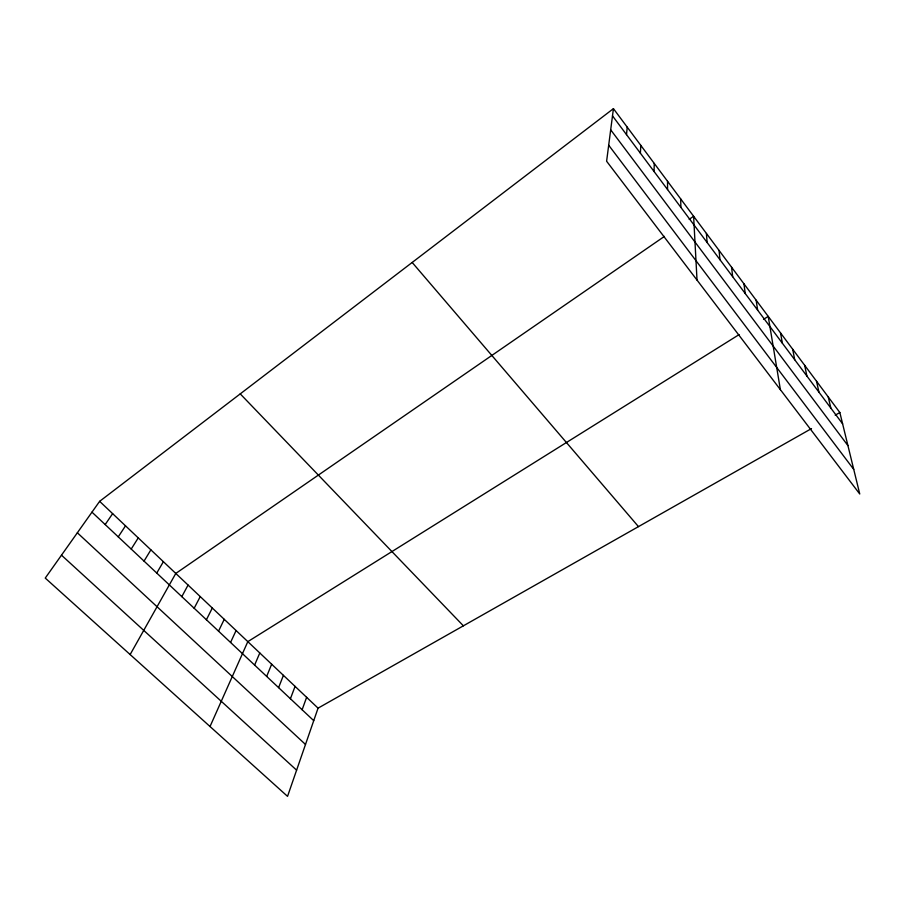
<?xml version="1.0" encoding="UTF-8"?>
<svg xmlns="http://www.w3.org/2000/svg" width="905" height="905" viewBox="0 0 905 905"><rect width="100%" height="100%" fill="white"/><g stroke="black" fill="none" stroke-linecap="round" stroke-linejoin="round"><path stroke-width="1.36" d="M654.055 171.486L654.258 163.443M640.378 153.183L640.819 145.4M626.52 134.641L627.21 127.141M613.432 108.645L606.61 161.237L859.75 493.994L839.851 412.533L613.432 108.645L99.641 501.336L45.25 578.08L287.541 796.355L318.062 708.151L811.514 428.585M302.123 709.758L306.625 697.314M290.415 698.739L295.075 686.386M278.593 687.63L283.423 675.356M266.67 676.408L271.658 664.213M254.622 665.085L259.792 652.98M210.028 726.523L247.812 641.645L739.114 334.601M230.56 642.46L236.081 630.536M218.535 631.158L224.248 619.325M206.408 619.755L212.302 608.013M194.168 608.25L200.243 596.587M181.815 596.633L188.07 585.071M130.139 654.553L175.785 573.442L664.428 236.397M156.746 573.057L163.386 561.7M144.042 561.111L150.875 549.855M131.214 549.052L138.25 537.898M118.25 536.869L125.501 525.828M105.172 524.572L112.627 513.644M689.18 219.327L693.615 216.272L697.02 280.086M763.537 319.329L768.221 316.399L780.382 389.67M835.191 415.169L839.851 412.533M61.483 555.172L296.602 770.166M77.355 532.785L305.494 744.464M91.971 512.151L313.73 720.663M99.641 501.336L318.062 708.151M240.232 393.879L463.371 625.819M412.182 262.461L638.466 526.62M608.692 145.207L853.743 469.39M610.683 129.811L847.917 445.577M612.493 115.863L842.612 423.845M828.256 396.978L830.847 408.11M816.525 381.231L818.957 392.182M804.669 365.315L806.909 376.061M792.667 349.206L794.726 359.76M780.517 332.904L782.395 343.255M756.15 300.2L757.643 310.132M743.944 283.808L745.234 293.525M731.579 267.224L732.677 276.715M719.079 250.436L719.973 259.712M706.42 233.456L707.11 242.495M680.662 198.874L680.911 207.426M667.539 181.26L667.562 189.564"/></g></svg>
